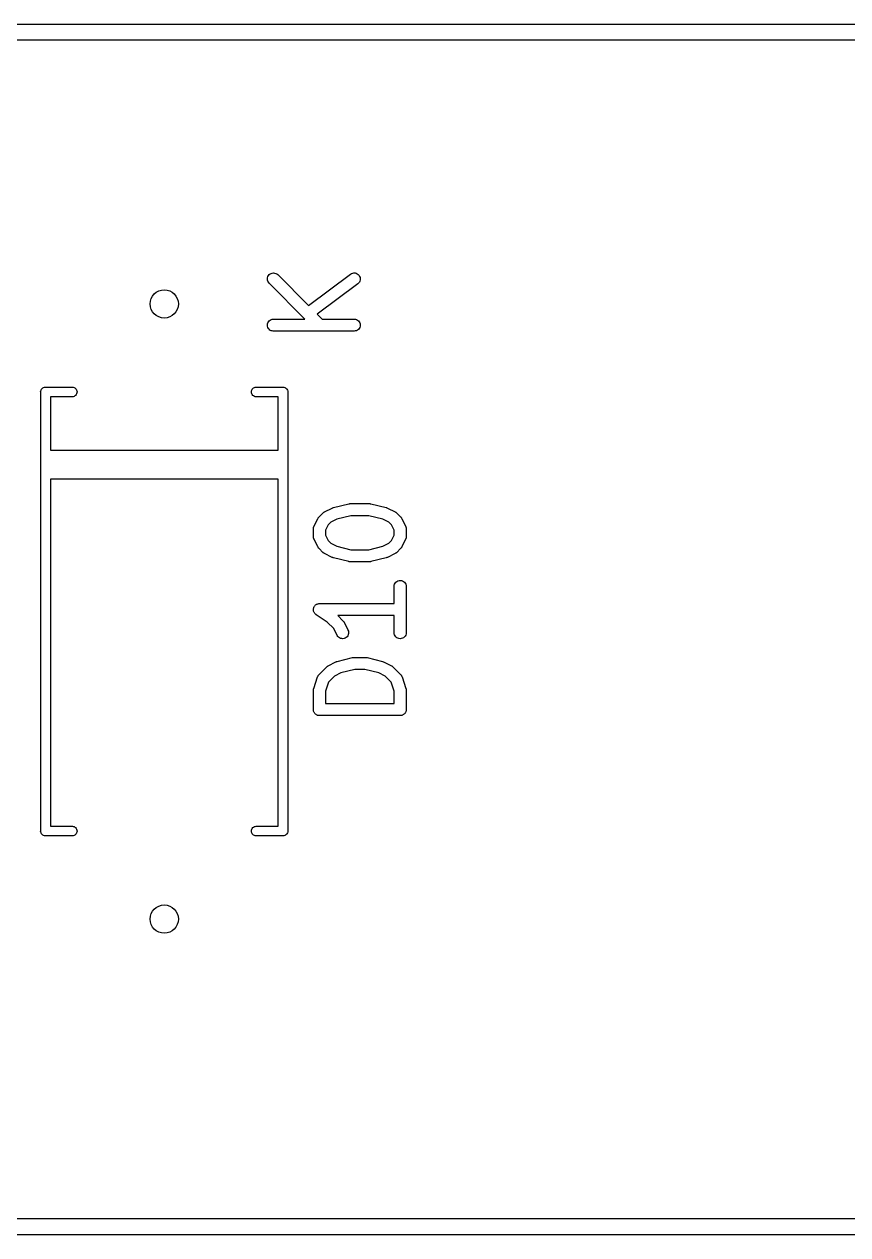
# Model space of a CAD drawing. Extents: x 17 to 176, y -177 to -9.
# Drawn here: x 61.26 to 71.46, y -176.63 to -161.63 of the extents above; entities that cross this region are included whole.
import ezdxf

# ---------------------------------------------------------------- set-up
doc = ezdxf.new("R2010")
doc.units = 0
doc.layers.add('BLACK', color=7, linetype='CONTINUOUS')

msp = doc.modelspace()

# ---------------------------------------------------------------- linework, layer by layer
at = {"layer": 'BLACK', "linetype": 'CONTINUOUS'}
for p, q in [((50.6066, -161.635), (142.182, -161.635)), ((142.187, -161.834), (50.5992, -161.834)), ((64.2694, -164.79), (64.271, -164.775)), ((64.2707, -164.804), (64.2694, -164.79)), ((64.271, -164.775), (64.2753, -164.761)), ((64.2753, -164.761), (64.2823, -164.748)), ((64.2823, -164.748), (64.2917, -164.737)), ((64.2917, -164.737), (64.3031, -164.728)), ((64.3031, -164.728), (64.316, -164.721)), ((64.316, -164.721), (64.3301, -164.717)), ((64.3301, -164.717), (64.3446, -164.715)), ((64.3446, -164.715), (64.3592, -164.717)), ((64.3592, -164.717), (64.3732, -164.721)), ((64.3732, -164.721), (64.3861, -164.728)), ((64.3861, -164.728), (64.3974, -164.737)), ((64.3974, -164.737), (64.78, -165.12)), ((64.78, -165.12), (65.2994, -164.73)), ((65.2994, -164.73), (65.3002, -164.73)), ((65.3002, -164.73), (65.3128, -164.722)), ((65.3128, -164.722), (65.3267, -164.718)), ((65.3267, -164.718), (65.3411, -164.716)), ((65.3411, -164.716), (65.3558, -164.716)), ((65.3558, -164.716), (65.3699, -164.72)), ((65.3699, -164.72), (65.3832, -164.726)), ((65.3832, -164.726), (65.3949, -164.735)), ((65.3949, -164.735), (65.4047, -164.746)), ((65.4047, -164.746), (65.4122, -164.758)), ((65.4122, -164.758), (65.4171, -164.772)), ((65.4171, -164.772), (65.4193, -164.787)), ((65.4193, -164.787), (65.4186, -164.801)), ((64.2747, -164.818), (64.2707, -164.804)), ((64.2815, -164.831), (64.2747, -164.818)), ((64.2906, -164.843), (64.2815, -164.831)), ((64.2913, -164.844), (64.2906, -164.843)), ((64.7347, -165.287), (64.2913, -164.844)), ((65.3894, -164.85), (64.8871, -165.227)), ((65.4002, -164.841), (65.3894, -164.85)), ((65.4088, -164.829), (65.4002, -164.841)), ((65.4151, -164.816), (65.4088, -164.829)), ((65.4186, -164.801), (65.4151, -164.816)), ((64.8871, -165.227), (64.9469, -165.287)), ((64.2694, -165.361), (64.2709, -165.347)), ((64.2707, -165.376), (64.2694, -165.361)), ((64.2748, -165.39), (64.2707, -165.376)), ((64.2709, -165.347), (64.2752, -165.333)), ((64.2816, -165.403), (64.2748, -165.39)), ((64.2752, -165.333), (64.2822, -165.32)), ((64.2822, -165.32), (64.2915, -165.309)), ((64.2915, -165.309), (64.3029, -165.299)), ((64.3029, -165.299), (64.3158, -165.293)), ((64.3158, -165.293), (64.3298, -165.288)), ((64.3298, -165.288), (64.3444, -165.287)), ((64.3444, -165.287), (64.7347, -165.287)), ((64.9469, -165.287), (65.3444, -165.287)), ((65.3444, -165.287), (65.3454, -165.287)), ((65.3454, -165.287), (65.36, -165.289)), ((65.36, -165.289), (65.3739, -165.293)), ((65.3739, -165.293), (65.3868, -165.3)), ((65.3868, -165.3), (65.398, -165.309)), ((65.398, -165.309), (65.4071, -165.321)), ((65.4135, -165.391), (65.4066, -165.404)), ((65.4071, -165.321), (65.4139, -165.334)), ((65.4178, -165.377), (65.4135, -165.391)), ((65.4139, -165.334), (65.4181, -165.348)), ((65.4194, -165.362), (65.4178, -165.377)), ((65.4181, -165.348), (65.4194, -165.362)), ((64.2908, -165.414), (64.2816, -165.403)), ((64.302, -165.424), (64.2908, -165.414)), ((64.3148, -165.431), (64.302, -165.424)), ((64.3288, -165.435), (64.3148, -165.431)), ((64.3433, -165.437), (64.3288, -165.435)), ((64.3444, -165.437), (64.3433, -165.437)), ((65.3444, -165.437), (64.3444, -165.437)), ((65.3589, -165.435), (65.3444, -165.437)), ((65.373, -165.431), (65.3589, -165.435)), ((65.3859, -165.424), (65.373, -165.431)), ((65.3972, -165.415), (65.3859, -165.424)), ((65.4066, -165.404), (65.3972, -165.415)), ((61.4794, -166.147), (61.4885, -166.14)), ((61.4885, -166.14), (61.4989, -166.134)), ((61.4989, -166.134), (61.5102, -166.131)), ((61.5102, -166.131), (61.5191, -166.13)), ((61.5191, -166.13), (61.522, -166.13)), ((61.522, -166.13), (61.5249, -166.13)), ((61.5249, -166.13), (61.8549, -166.13)), ((61.8549, -166.13), (61.8638, -166.131)), ((61.8638, -166.131), (61.8751, -166.134)), ((61.8751, -166.134), (61.8855, -166.14)), ((61.8855, -166.14), (61.8946, -166.147)), ((64.0894, -166.147), (64.0985, -166.14)), ((64.0985, -166.14), (64.1089, -166.134)), ((64.1089, -166.134), (64.1202, -166.131)), ((64.1202, -166.131), (64.1291, -166.13)), ((64.1291, -166.13), (64.4591, -166.13)), ((64.4591, -166.13), (64.462, -166.13)), ((64.462, -166.13), (64.4649, -166.13)), ((64.4649, -166.13), (64.4649, -166.13)), ((64.4649, -166.13), (64.4738, -166.131)), ((64.4738, -166.131), (64.4851, -166.134)), ((64.4851, -166.134), (64.4955, -166.14)), ((64.4955, -166.14), (64.5046, -166.147)), ((61.4617, -166.19), (61.4629, -166.178)), ((61.462, -166.193), (61.4617, -166.19)), ((61.462, -166.967), (61.462, -166.193)), ((61.4629, -166.178), (61.4663, -166.167)), ((61.4663, -166.167), (61.4719, -166.157)), ((61.4719, -166.157), (61.4794, -166.147)), ((61.8549, -166.25), (61.582, -166.25)), ((61.582, -166.25), (61.582, -166.91)), ((61.8638, -166.249), (61.8549, -166.25)), ((61.8751, -166.246), (61.8638, -166.249)), ((61.8855, -166.24), (61.8751, -166.246)), ((61.8946, -166.233), (61.8855, -166.24)), ((61.8946, -166.147), (61.9021, -166.157)), ((61.9021, -166.223), (61.8946, -166.233)), ((61.9021, -166.157), (61.9077, -166.167)), ((61.9077, -166.213), (61.9021, -166.223)), ((61.9077, -166.167), (61.9111, -166.178)), ((61.9111, -166.202), (61.9077, -166.213)), ((61.9111, -166.178), (61.9123, -166.19)), ((61.9123, -166.19), (61.9111, -166.202)), ((64.0717, -166.19), (64.0729, -166.178)), ((64.0729, -166.202), (64.0717, -166.19)), ((64.0729, -166.178), (64.0763, -166.167)), ((64.0763, -166.213), (64.0729, -166.202)), ((64.0763, -166.167), (64.0819, -166.157)), ((64.0819, -166.223), (64.0763, -166.213)), ((64.0819, -166.157), (64.0894, -166.147)), ((64.0894, -166.233), (64.0819, -166.223)), ((64.0985, -166.24), (64.0894, -166.233)), ((64.1089, -166.246), (64.0985, -166.24)), ((64.1202, -166.249), (64.1089, -166.246)), ((64.1291, -166.25), (64.1202, -166.249)), ((64.402, -166.25), (64.1291, -166.25)), ((64.402, -166.91), (64.402, -166.25)), ((64.5046, -166.147), (64.5121, -166.157)), ((64.5121, -166.157), (64.5177, -166.167)), ((64.5177, -166.167), (64.5211, -166.178)), ((64.5211, -166.178), (64.5223, -166.19)), ((64.5223, -166.19), (64.522, -166.193)), ((64.522, -166.193), (64.522, -166.967)), ((61.4617, -166.97), (61.462, -166.967)), ((61.462, -166.973), (61.4617, -166.97)), ((61.462, -167.087), (61.462, -166.973)), ((61.582, -166.91), (64.402, -166.91)), ((64.522, -166.967), (64.5223, -166.97)), ((64.5223, -166.97), (64.522, -166.973)), ((64.522, -166.973), (64.522, -167.087)), ((61.4617, -167.09), (61.462, -167.087)), ((61.462, -167.093), (61.4617, -167.09)), ((61.462, -167.207), (61.462, -167.093)), ((64.522, -167.087), (64.5223, -167.09)), ((64.5223, -167.09), (64.522, -167.093)), ((64.522, -167.093), (64.522, -167.207)), ((61.4617, -167.21), (61.462, -167.207)), ((61.462, -167.213), (61.4617, -167.21)), ((61.462, -171.627), (61.462, -167.213)), ((64.402, -167.27), (61.582, -167.27)), ((61.582, -167.27), (61.582, -171.57)), ((64.402, -171.57), (64.402, -167.27)), ((64.522, -167.207), (64.5223, -167.21)), ((64.5223, -167.21), (64.522, -167.213)), ((64.522, -167.213), (64.522, -171.627)), ((64.9761, -167.676), (65.0713, -167.629)), ((65.0713, -167.629), (65.0723, -167.628)), ((65.0723, -167.628), (65.0726, -167.628)), ((65.0726, -167.628), (65.0729, -167.628)), ((65.0729, -167.628), (65.0795, -167.626)), ((65.0795, -167.626), (65.086, -167.623)), ((65.086, -167.623), (65.0863, -167.623)), ((65.0863, -167.623), (65.0867, -167.623)), ((65.0867, -167.623), (65.2771, -167.575)), ((65.2771, -167.575), (65.2782, -167.575)), ((65.2782, -167.575), (65.2795, -167.575)), ((65.2795, -167.575), (65.2808, -167.575)), ((65.2808, -167.575), (65.2867, -167.574)), ((65.2867, -167.574), (65.2927, -167.573)), ((65.2927, -167.573), (65.294, -167.573)), ((65.294, -167.573), (65.2953, -167.573)), ((65.2953, -167.573), (65.5334, -167.573)), ((65.5334, -167.573), (65.5345, -167.573)), ((65.5345, -167.573), (65.5358, -167.573)), ((65.5358, -167.573), (65.5371, -167.573)), ((65.5371, -167.573), (65.5431, -167.574)), ((65.5431, -167.574), (65.549, -167.575)), ((65.549, -167.575), (65.5503, -167.575)), ((65.5503, -167.575), (65.5516, -167.575)), ((65.5516, -167.575), (65.7421, -167.623)), ((65.7421, -167.623), (65.7431, -167.623)), ((65.7431, -167.623), (65.7434, -167.623)), ((65.7434, -167.623), (65.7438, -167.623)), ((65.7438, -167.623), (65.7503, -167.626)), ((65.7503, -167.626), (65.7568, -167.628)), ((65.7568, -167.628), (65.7571, -167.629)), ((65.7571, -167.629), (65.7574, -167.629)), ((65.7574, -167.629), (65.8527, -167.676)), ((64.8473, -167.853), (64.8949, -167.757)), ((64.8949, -167.757), (64.8954, -167.756)), ((64.8954, -167.756), (64.8977, -167.753)), ((64.8977, -167.753), (64.8997, -167.749)), ((64.8997, -167.749), (64.9017, -167.747)), ((64.9017, -167.747), (64.9034, -167.744)), ((64.9034, -167.744), (64.9063, -167.741)), ((64.9063, -167.741), (64.909, -167.738)), ((64.909, -167.738), (64.9566, -167.69)), ((64.9566, -167.69), (64.9573, -167.69)), ((64.9573, -167.69), (64.9606, -167.687)), ((64.9606, -167.687), (64.9637, -167.684)), ((64.9637, -167.684), (64.9663, -167.682)), ((64.9663, -167.682), (64.9688, -167.68)), ((64.9688, -167.68), (64.9725, -167.678)), ((64.9725, -167.678), (64.9761, -167.676)), ((65.131, -167.766), (65.054, -167.805)), ((65.3046, -167.723), (65.131, -167.766)), ((65.5242, -167.723), (65.3046, -167.723)), ((65.6977, -167.766), (65.5242, -167.723)), ((65.7747, -167.805), (65.6977, -167.766)), ((65.8527, -167.676), (65.8536, -167.677)), ((65.8536, -167.677), (65.8572, -167.679)), ((65.8572, -167.679), (65.8609, -167.681)), ((65.8609, -167.681), (65.8633, -167.683)), ((65.8633, -167.683), (65.8659, -167.685)), ((65.8659, -167.685), (65.8689, -167.688)), ((65.8689, -167.688), (65.8722, -167.69)), ((65.8722, -167.69), (65.9198, -167.738)), ((65.9198, -167.738), (65.9205, -167.739)), ((65.9205, -167.739), (65.9232, -167.742)), ((65.9232, -167.742), (65.9261, -167.745)), ((65.9261, -167.745), (65.9277, -167.748)), ((65.9277, -167.748), (65.9297, -167.75)), ((65.9297, -167.75), (65.9316, -167.754)), ((65.9316, -167.754), (65.9338, -167.757)), ((65.9338, -167.757), (65.9815, -167.853)), ((64.8394, -167.885), (64.8396, -167.883)), ((64.8394, -167.886), (64.8394, -167.885)), ((64.8394, -167.981), (64.8394, -167.886)), ((64.8396, -167.881), (64.8404, -167.876)), ((64.8396, -167.883), (64.8396, -167.881)), ((64.8404, -167.876), (64.841, -167.871)), ((64.841, -167.871), (64.8417, -167.868)), ((64.8417, -167.868), (64.8421, -167.866)), ((64.8421, -167.866), (64.8439, -167.862)), ((64.8439, -167.862), (64.8454, -167.857)), ((64.8454, -167.857), (64.8465, -167.855)), ((64.8465, -167.855), (64.8473, -167.853)), ((65.0236, -167.835), (64.9894, -167.904)), ((64.9894, -167.904), (64.9894, -167.964)), ((65.054, -167.805), (65.0236, -167.835)), ((65.8051, -167.835), (65.7747, -167.805)), ((65.8394, -167.904), (65.8051, -167.835)), ((65.8394, -167.964), (65.8394, -167.904)), ((65.9815, -167.853), (65.9819, -167.854)), ((65.9819, -167.854), (65.9827, -167.856)), ((65.9827, -167.856), (65.9837, -167.858)), ((65.9837, -167.858), (65.9852, -167.863)), ((65.9852, -167.863), (65.987, -167.867)), ((65.987, -167.867), (65.9873, -167.87)), ((65.9873, -167.87), (65.988, -167.872)), ((65.988, -167.872), (65.9885, -167.877)), ((65.9885, -167.877), (65.9893, -167.882)), ((65.9893, -167.882), (65.9892, -167.884)), ((65.9892, -167.884), (65.9894, -167.886)), ((65.9894, -167.886), (65.9894, -167.981)), ((64.8396, -167.984), (64.8394, -167.981)), ((64.8395, -167.986), (64.8396, -167.984)), ((64.8403, -167.991), (64.8395, -167.986)), ((64.8408, -167.996), (64.8403, -167.991)), ((64.8414, -167.998), (64.8408, -167.996)), ((64.8418, -168), (64.8414, -167.998)), ((64.8436, -168.005), (64.8418, -168)), ((64.845, -168.01), (64.8436, -168.005)), ((64.8461, -168.012), (64.845, -168.01)), ((64.8468, -168.014), (64.8461, -168.012)), ((64.8473, -168.015), (64.8468, -168.014)), ((64.8949, -168.11), (64.8473, -168.015)), ((64.9894, -167.964), (65.0236, -168.032)), ((65.0236, -168.032), (65.054, -168.063)), ((65.054, -168.063), (65.131, -168.101)), ((65.6977, -168.101), (65.7747, -168.063)), ((65.7747, -168.063), (65.8051, -168.032)), ((65.8051, -168.032), (65.8394, -167.964)), ((65.9815, -168.015), (65.9338, -168.11)), ((65.9823, -168.013), (65.9815, -168.015)), ((65.9833, -168.011), (65.9823, -168.013)), ((65.9849, -168.006), (65.9833, -168.011)), ((65.9867, -168.001), (65.9849, -168.006)), ((65.9871, -167.999), (65.9867, -168.001)), ((65.9877, -167.997), (65.9871, -167.999)), ((65.9883, -167.992), (65.9877, -167.997)), ((65.9892, -167.987), (65.9883, -167.992)), ((65.9894, -167.982), (65.9891, -167.985)), ((65.9891, -167.985), (65.9892, -167.987)), ((65.9894, -167.981), (65.9894, -167.982)), ((64.8972, -168.114), (64.8949, -168.11)), ((64.8991, -168.118), (64.8972, -168.114)), ((64.901, -168.12), (64.8991, -168.118)), ((64.9027, -168.123), (64.901, -168.12)), ((64.9056, -168.126), (64.9027, -168.123)), ((64.9082, -168.129), (64.9056, -168.126)), ((64.909, -168.13), (64.9082, -168.129)), ((64.9566, -168.177), (64.909, -168.13)), ((64.9598, -168.18), (64.9566, -168.177)), ((64.9629, -168.183), (64.9598, -168.18)), ((64.9655, -168.185), (64.9629, -168.183)), ((64.9679, -168.187), (64.9655, -168.185)), ((64.9716, -168.189), (64.9679, -168.187)), ((64.9751, -168.191), (64.9716, -168.189)), ((64.9761, -168.191), (64.9751, -168.191)), ((65.0713, -168.239), (64.9761, -168.191)), ((65.0716, -168.239), (65.0713, -168.239)), ((65.0719, -168.239), (65.0716, -168.239)), ((65.0784, -168.242), (65.0719, -168.239)), ((65.085, -168.244), (65.0784, -168.242)), ((65.131, -168.101), (65.3046, -168.145)), ((65.3046, -168.145), (65.5242, -168.145)), ((65.5242, -168.145), (65.6977, -168.101)), ((65.7493, -168.242), (65.7428, -168.244)), ((65.7559, -168.24), (65.7493, -168.242)), ((65.7562, -168.24), (65.7559, -168.24)), ((65.7565, -168.239), (65.7562, -168.24)), ((65.7574, -168.239), (65.7565, -168.239)), ((65.8527, -168.191), (65.7574, -168.239)), ((65.8563, -168.189), (65.8527, -168.191)), ((65.86, -168.187), (65.8563, -168.189)), ((65.8624, -168.185), (65.86, -168.187)), ((65.8651, -168.184), (65.8624, -168.185)), ((65.8681, -168.181), (65.8651, -168.184)), ((65.8714, -168.178), (65.8681, -168.181)), ((65.8722, -168.177), (65.8714, -168.178)), ((65.9198, -168.13), (65.8722, -168.177)), ((65.9225, -168.126), (65.9198, -168.13)), ((65.9254, -168.123), (65.9225, -168.126)), ((65.9271, -168.121), (65.9254, -168.123)), ((65.9291, -168.118), (65.9271, -168.121)), ((65.9311, -168.115), (65.9291, -168.118)), ((65.9334, -168.111), (65.9311, -168.115)), ((65.9338, -168.11), (65.9334, -168.111)), ((65.0853, -168.244), (65.085, -168.244)), ((65.0857, -168.244), (65.0853, -168.244)), ((65.0867, -168.245), (65.0857, -168.244)), ((65.2771, -168.292), (65.0867, -168.245)), ((65.2785, -168.292), (65.2771, -168.292)), ((65.2797, -168.293), (65.2785, -168.292)), ((65.2857, -168.294), (65.2797, -168.293)), ((65.2916, -168.294), (65.2857, -168.294)), ((65.293, -168.294), (65.2916, -168.294)), ((65.2943, -168.295), (65.293, -168.294)), ((65.2953, -168.295), (65.2943, -168.295)), ((65.5334, -168.295), (65.2953, -168.295)), ((65.5348, -168.294), (65.5334, -168.295)), ((65.5361, -168.294), (65.5348, -168.294)), ((65.542, -168.294), (65.5361, -168.294)), ((65.548, -168.293), (65.542, -168.294)), ((65.5493, -168.293), (65.548, -168.293)), ((65.5506, -168.293), (65.5493, -168.293)), ((65.5516, -168.292), (65.5506, -168.293)), ((65.7421, -168.245), (65.5516, -168.292)), ((65.7424, -168.245), (65.7421, -168.245)), ((65.7428, -168.244), (65.7424, -168.245)), ((65.8619, -168.547), (65.8733, -168.538)), ((65.8733, -168.538), (65.8863, -168.531)), ((65.8863, -168.531), (65.9003, -168.527)), ((65.9003, -168.527), (65.9149, -168.525)), ((65.9149, -168.525), (65.9295, -168.527)), ((65.9295, -168.527), (65.9434, -168.531)), ((65.9434, -168.531), (65.9563, -168.538)), ((65.9563, -168.538), (65.9676, -168.548)), ((65.8394, -168.599), (65.841, -168.585)), ((65.8394, -168.6), (65.8394, -168.599)), ((65.8394, -168.811), (65.8394, -168.6)), ((65.841, -168.585), (65.8454, -168.571)), ((65.8454, -168.571), (65.8525, -168.558)), ((65.8525, -168.558), (65.8619, -168.547)), ((65.9676, -168.548), (65.9768, -168.559)), ((65.9768, -168.559), (65.9837, -168.572)), ((65.9837, -168.572), (65.988, -168.586)), ((65.988, -168.586), (65.9894, -168.6)), ((65.9894, -168.6), (65.9894, -169.172)), ((64.8523, -168.844), (64.8569, -168.839)), ((64.8569, -168.839), (64.8615, -168.833)), ((64.8615, -168.833), (64.8616, -168.833)), ((64.8616, -168.833), (64.8676, -168.828)), ((64.8616, -168.833), (64.8616, -168.833)), ((64.8676, -168.828), (64.8729, -168.824)), ((64.8729, -168.824), (64.8729, -168.824)), ((64.8729, -168.824), (64.873, -168.824)), ((64.873, -168.824), (64.8796, -168.82)), ((64.8796, -168.82), (64.8858, -168.817)), ((64.8858, -168.817), (64.8859, -168.817)), ((64.8859, -168.817), (64.8927, -168.815)), ((64.8859, -168.817), (64.8859, -168.817)), ((64.8927, -168.815), (64.8998, -168.813)), ((64.8998, -168.813), (64.8999, -168.813)), ((64.8999, -168.813), (64.9072, -168.812)), ((64.8999, -168.813), (64.8999, -168.813)), ((64.9072, -168.812), (64.9144, -168.811)), ((64.9144, -168.811), (65.8394, -168.811)), ((64.8394, -168.886), (64.8402, -168.878)), ((64.8401, -168.893), (64.8394, -168.886)), ((64.8394, -168.886), (64.8394, -168.886)), ((64.8394, -168.886), (64.8394, -168.886)), ((64.8407, -168.9), (64.8401, -168.893)), ((64.8402, -168.878), (64.8409, -168.871)), ((64.8427, -168.907), (64.8407, -168.9)), ((64.8407, -168.9), (64.8407, -168.9)), ((64.8407, -168.9), (64.8407, -168.9)), ((64.8409, -168.871), (64.8431, -168.864)), ((64.8409, -168.871), (64.8409, -168.871)), ((64.8409, -168.871), (64.8409, -168.871)), ((64.8448, -168.914), (64.8427, -168.907)), ((64.8431, -168.864), (64.8452, -168.857)), ((64.848, -168.92), (64.8448, -168.914)), ((64.8448, -168.914), (64.8448, -168.914)), ((64.8448, -168.914), (64.8448, -168.914)), ((64.8452, -168.857), (64.8453, -168.857)), ((64.8453, -168.857), (64.8488, -168.85)), ((64.8453, -168.857), (64.8453, -168.857)), ((64.8516, -168.927), (64.848, -168.92)), ((64.8488, -168.85), (64.8522, -168.844)), ((64.8562, -168.933), (64.8516, -168.927)), ((64.8516, -168.927), (64.8516, -168.927)), ((64.8516, -168.927), (64.8516, -168.927)), ((64.8522, -168.844), (64.8522, -168.844)), ((64.8522, -168.844), (64.8523, -168.844)), ((64.8607, -168.939), (64.8562, -168.933)), ((64.8608, -168.939), (64.8607, -168.939)), ((64.8665, -168.943), (64.8608, -168.939)), ((64.8608, -168.939), (64.8608, -168.939)), ((64.8719, -168.948), (64.8665, -168.943)), ((64.872, -168.948), (64.8719, -168.948)), ((64.8728, -168.949), (64.872, -168.948)), ((64.872, -168.948), (64.872, -168.948)), ((64.872, -168.948), (64.872, -168.948)), ((65.0095, -169.04), (64.8728, -168.949)), ((65.8394, -168.961), (65.1431, -168.961)), ((65.1431, -168.961), (65.2055, -169.024)), ((65.8394, -169.172), (65.8394, -168.961)), ((65.0908, -169.121), (65.0095, -169.04)), ((65.133, -169.205), (65.0908, -169.121)), ((65.2055, -169.024), (65.2062, -169.024)), ((65.2062, -169.024), (65.2089, -169.028)), ((65.2089, -169.028), (65.2118, -169.031)), ((65.2118, -169.031), (65.2134, -169.033)), ((65.2134, -169.033), (65.2154, -169.036)), ((65.2154, -169.036), (65.2173, -169.04)), ((65.2173, -169.04), (65.2196, -169.043)), ((65.2196, -169.043), (65.2672, -169.138)), ((65.2672, -169.138), (65.2676, -169.139)), ((65.2676, -169.139), (65.2727, -169.153)), ((65.1408, -169.218), (65.133, -169.205)), ((65.1509, -169.228), (65.1408, -169.218)), ((65.1628, -169.237), (65.1509, -169.228)), ((65.1761, -169.243), (65.1628, -169.237)), ((65.1904, -169.246), (65.1761, -169.243)), ((65.205, -169.247), (65.1904, -169.246)), ((65.2195, -169.244), (65.205, -169.247)), ((65.2332, -169.239), (65.2195, -169.244)), ((65.2456, -169.232), (65.2332, -169.239)), ((65.2563, -169.222), (65.2456, -169.232)), ((65.2649, -169.21), (65.2563, -169.222)), ((65.271, -169.196), (65.2649, -169.21)), ((65.2744, -169.182), (65.271, -169.196)), ((65.2727, -169.153), (65.275, -169.168)), ((65.275, -169.168), (65.2744, -169.182)), ((65.8408, -169.186), (65.8394, -169.172)), ((65.845, -169.2), (65.8408, -169.186)), ((65.8519, -169.213), (65.845, -169.2)), ((65.8612, -169.225), (65.8519, -169.213)), ((65.8724, -169.234), (65.8612, -169.225)), ((65.8853, -169.241), (65.8724, -169.234)), ((65.8993, -169.245), (65.8853, -169.241)), ((65.9139, -169.247), (65.8993, -169.245)), ((65.9284, -169.246), (65.9139, -169.247)), ((65.9425, -169.241), (65.9284, -169.246)), ((65.9554, -169.235), (65.9425, -169.241)), ((65.9669, -169.225), (65.9554, -169.235)), ((65.9763, -169.214), (65.9669, -169.225)), ((65.9833, -169.201), (65.9763, -169.214)), ((65.9877, -169.187), (65.9833, -169.201)), ((65.9894, -169.173), (65.9877, -169.187)), ((65.9894, -169.172), (65.9894, -169.173)), ((65.0049, -169.594), (65.0082, -169.592)), ((65.0082, -169.592), (65.0113, -169.589)), ((65.0113, -169.589), (65.014, -169.587)), ((65.014, -169.587), (65.0164, -169.585)), ((65.0164, -169.585), (65.0201, -169.583)), ((65.0201, -169.583), (65.0237, -169.581)), ((65.0237, -169.581), (65.1189, -169.533)), ((65.1189, -169.533), (65.1199, -169.533)), ((65.1199, -169.533), (65.1202, -169.533)), ((65.1202, -169.533), (65.1205, -169.533)), ((65.1205, -169.533), (65.1271, -169.53)), ((65.1271, -169.53), (65.1336, -169.528)), ((65.1336, -169.528), (65.134, -169.528)), ((65.134, -169.528), (65.1343, -169.528)), ((65.1343, -169.528), (65.3248, -169.48)), ((65.3248, -169.48), (65.3258, -169.48)), ((65.3258, -169.48), (65.3271, -169.48)), ((65.3271, -169.48), (65.3284, -169.479)), ((65.3284, -169.479), (65.3344, -169.479)), ((65.3344, -169.479), (65.3403, -169.478)), ((65.3403, -169.478), (65.3416, -169.478)), ((65.3416, -169.478), (65.343, -169.478)), ((65.343, -169.478), (65.4858, -169.478)), ((65.4858, -169.478), (65.4869, -169.478)), ((65.4869, -169.478), (65.4882, -169.478)), ((65.4882, -169.478), (65.4895, -169.478)), ((65.4895, -169.478), (65.4955, -169.479)), ((65.4955, -169.479), (65.5014, -169.479)), ((65.5014, -169.479), (65.5027, -169.48)), ((65.5027, -169.48), (65.504, -169.48)), ((65.504, -169.48), (65.6945, -169.528)), ((65.6945, -169.528), (65.6955, -169.528)), ((65.6955, -169.528), (65.6958, -169.528)), ((65.6958, -169.528), (65.6962, -169.528)), ((65.6962, -169.528), (65.7027, -169.531)), ((65.7027, -169.531), (65.7092, -169.533)), ((65.7092, -169.533), (65.7095, -169.533)), ((65.7095, -169.533), (65.7098, -169.533)), ((65.7098, -169.533), (65.8051, -169.581)), ((65.8051, -169.581), (65.806, -169.581)), ((65.806, -169.581), (65.8095, -169.584)), ((65.8095, -169.584), (65.8132, -169.586)), ((65.8132, -169.586), (65.8157, -169.588)), ((65.8157, -169.588), (65.8183, -169.589)), ((65.8183, -169.589), (65.8213, -169.592)), ((65.8213, -169.592), (65.8246, -169.595)), ((64.8432, -169.862), (64.8908, -169.72)), ((64.8908, -169.72), (64.8912, -169.719)), ((64.8912, -169.719), (64.8921, -169.717)), ((64.8921, -169.717), (64.8928, -169.715)), ((64.8928, -169.715), (64.8952, -169.71)), ((64.8952, -169.71), (64.8973, -169.705)), ((64.8973, -169.705), (64.8986, -169.704)), ((64.8986, -169.704), (64.8997, -169.702)), ((64.8997, -169.702), (64.9029, -169.698)), ((64.9029, -169.698), (64.9059, -169.694)), ((64.9059, -169.694), (64.9076, -169.692)), ((64.9076, -169.692), (64.909, -169.69)), ((64.909, -169.69), (65.0042, -169.595)), ((65.0042, -169.595), (65.0049, -169.594)), ((65.1017, -169.71), (65.0276, -169.784)), ((65.1787, -169.671), (65.1017, -169.71)), ((65.3522, -169.628), (65.1787, -169.671)), ((65.4766, -169.628), (65.3522, -169.628)), ((65.6501, -169.671), (65.4766, -169.628)), ((65.7271, -169.71), (65.6501, -169.671)), ((65.8012, -169.784), (65.7271, -169.71)), ((65.8246, -169.595), (65.9198, -169.69)), ((65.9198, -169.69), (65.9205, -169.691)), ((65.9205, -169.691), (65.9219, -169.693)), ((65.9219, -169.693), (65.9235, -169.694)), ((65.9235, -169.694), (65.9265, -169.698)), ((65.9265, -169.698), (65.9297, -169.702)), ((65.9297, -169.702), (65.9307, -169.704)), ((65.9307, -169.704), (65.932, -169.706)), ((65.932, -169.706), (65.934, -169.711)), ((65.934, -169.711), (65.9364, -169.715)), ((65.9364, -169.715), (65.937, -169.718)), ((65.937, -169.718), (65.9379, -169.72)), ((65.9379, -169.72), (65.9855, -169.862)), ((64.8394, -169.885), (64.8399, -169.881)), ((64.8394, -169.886), (64.8394, -169.885)), ((64.8394, -170.124), (64.8394, -169.886)), ((64.8399, -169.881), (64.84, -169.877)), ((64.84, -169.877), (64.8407, -169.874)), ((64.8407, -169.874), (64.841, -169.871)), ((64.841, -169.871), (64.8423, -169.867)), ((64.8423, -169.867), (64.8432, -169.862)), ((65.0276, -169.784), (64.9894, -169.898)), ((65.8394, -169.898), (65.8012, -169.784)), ((65.9855, -169.862), (65.9859, -169.863)), ((65.9859, -169.863), (65.9867, -169.868)), ((65.9867, -169.868), (65.988, -169.872)), ((65.988, -169.872), (65.9883, -169.875)), ((65.9883, -169.875), (65.9889, -169.878)), ((65.9889, -169.878), (65.989, -169.882)), ((65.989, -169.882), (65.9894, -169.886)), ((65.9894, -169.886), (65.9894, -170.124)), ((64.9894, -169.898), (64.9894, -170.049)), ((65.8394, -170.049), (65.8394, -169.898)), ((64.8401, -170.131), (64.8394, -170.124)), ((64.8407, -170.138), (64.8401, -170.131)), ((64.8408, -170.139), (64.8407, -170.138)), ((64.8428, -170.146), (64.8408, -170.139)), ((64.8408, -170.139), (64.8408, -170.139)), ((64.8448, -170.152), (64.8428, -170.146)), ((64.845, -170.153), (64.8448, -170.152)), ((64.8484, -170.159), (64.845, -170.153)), ((64.845, -170.153), (64.845, -170.153)), ((64.8516, -170.165), (64.8484, -170.159)), ((64.8518, -170.166), (64.8516, -170.165)), ((64.8519, -170.166), (64.8518, -170.166)), ((64.8564, -170.171), (64.8519, -170.166)), ((64.8608, -170.177), (64.8564, -170.171)), ((64.861, -170.177), (64.8608, -170.177)), ((64.8612, -170.177), (64.861, -170.177)), ((64.8666, -170.182), (64.8612, -170.177)), ((64.872, -170.186), (64.8666, -170.182)), ((64.8722, -170.186), (64.872, -170.186)), ((64.8724, -170.186), (64.8722, -170.186)), ((64.8786, -170.19), (64.8724, -170.186)), ((64.8848, -170.193), (64.8786, -170.19)), ((64.8851, -170.193), (64.8848, -170.193)), ((64.8853, -170.193), (64.8851, -170.193)), ((64.8921, -170.196), (64.8853, -170.193)), ((64.9894, -170.049), (65.8394, -170.049)), ((65.9492, -170.19), (65.943, -170.194)), ((65.9554, -170.187), (65.9492, -170.19)), ((65.9557, -170.187), (65.9554, -170.187)), ((65.9559, -170.187), (65.9557, -170.187)), ((65.9614, -170.182), (65.9559, -170.187)), ((65.9669, -170.178), (65.9614, -170.182)), ((65.967, -170.178), (65.9669, -170.178)), ((65.9672, -170.178), (65.967, -170.178)), ((65.9717, -170.172), (65.9672, -170.178)), ((65.9763, -170.167), (65.9717, -170.172)), ((65.9764, -170.166), (65.9763, -170.167)), ((65.9766, -170.166), (65.9764, -170.166)), ((65.9799, -170.16), (65.9766, -170.166)), ((65.9833, -170.154), (65.9799, -170.16)), ((65.9834, -170.154), (65.9833, -170.154)), ((65.9835, -170.153), (65.9834, -170.154)), ((65.9856, -170.147), (65.9835, -170.153)), ((65.9877, -170.14), (65.9856, -170.147)), ((65.9878, -170.14), (65.9877, -170.14)), ((65.9886, -170.132), (65.9878, -170.139)), ((65.9878, -170.139), (65.9878, -170.14)), ((65.9894, -170.125), (65.9886, -170.132)), ((65.9894, -170.124), (65.9894, -170.125)), ((65.9894, -170.125), (65.9894, -170.125)), ((65.9894, -170.125), (65.9894, -170.125)), ((65.9894, -170.125), (65.9894, -170.125)), ((64.8988, -170.198), (64.8921, -170.196)), ((64.899, -170.198), (64.8988, -170.198)), ((64.8993, -170.198), (64.899, -170.198)), ((64.9063, -170.198), (64.8993, -170.198)), ((64.9133, -170.199), (64.9063, -170.198)), ((64.9138, -170.199), (64.9133, -170.199)), ((64.9139, -170.199), (64.9138, -170.199)), ((64.9144, -170.199), (64.9139, -170.199)), ((64.9139, -170.199), (64.9139, -170.199)), ((65.9144, -170.199), (64.9144, -170.199)), ((65.9214, -170.199), (65.9144, -170.199)), ((65.9284, -170.198), (65.9214, -170.199)), ((65.9287, -170.198), (65.9284, -170.198)), ((65.9289, -170.198), (65.9287, -170.198)), ((65.9357, -170.196), (65.9289, -170.198)), ((65.9425, -170.194), (65.9357, -170.196)), ((65.9427, -170.194), (65.9425, -170.194)), ((65.943, -170.194), (65.9427, -170.194)), ((61.4617, -171.63), (61.462, -171.627)), ((61.4629, -171.642), (61.4617, -171.63)), ((61.4663, -171.653), (61.4629, -171.642)), ((61.4719, -171.663), (61.4663, -171.653)), ((61.4794, -171.673), (61.4719, -171.663)), ((61.4885, -171.68), (61.4794, -171.673)), ((61.4989, -171.686), (61.4885, -171.68)), ((61.5102, -171.689), (61.4989, -171.686)), ((61.5191, -171.69), (61.5102, -171.689)), ((61.522, -171.69), (61.5191, -171.69)), ((61.5191, -171.69), (61.5191, -171.69)), ((61.5249, -171.69), (61.522, -171.69)), ((61.8549, -171.69), (61.5249, -171.69)), ((61.582, -171.57), (61.8549, -171.57)), ((61.8549, -171.57), (61.8638, -171.571)), ((61.8638, -171.689), (61.8549, -171.69)), ((61.8638, -171.571), (61.8751, -171.574)), ((61.8751, -171.686), (61.8638, -171.689)), ((61.8751, -171.574), (61.8855, -171.58)), ((61.8855, -171.68), (61.8751, -171.686)), ((61.8855, -171.58), (61.8946, -171.587)), ((61.8946, -171.673), (61.8855, -171.68)), ((61.8946, -171.587), (61.9021, -171.597)), ((61.9021, -171.663), (61.8946, -171.673)), ((61.9021, -171.597), (61.9077, -171.607)), ((61.9077, -171.653), (61.9021, -171.663)), ((61.9077, -171.607), (61.9111, -171.618)), ((61.9111, -171.642), (61.9077, -171.653)), ((61.9111, -171.618), (61.9123, -171.63)), ((61.9123, -171.63), (61.9111, -171.642)), ((64.0717, -171.63), (64.0729, -171.618)), ((64.0729, -171.642), (64.0717, -171.63)), ((64.0729, -171.618), (64.0763, -171.607)), ((64.0763, -171.653), (64.0729, -171.642)), ((64.0763, -171.607), (64.0819, -171.597)), ((64.0819, -171.663), (64.0763, -171.653)), ((64.0819, -171.597), (64.0894, -171.587)), ((64.0894, -171.673), (64.0819, -171.663)), ((64.0894, -171.587), (64.0985, -171.58)), ((64.0985, -171.68), (64.0894, -171.673)), ((64.0985, -171.58), (64.1089, -171.574)), ((64.1089, -171.686), (64.0985, -171.68)), ((64.1089, -171.574), (64.1202, -171.571)), ((64.1202, -171.689), (64.1089, -171.686)), ((64.1202, -171.571), (64.1291, -171.57)), ((64.1291, -171.69), (64.1202, -171.689)), ((64.1291, -171.57), (64.402, -171.57)), ((64.4591, -171.69), (64.1291, -171.69)), ((64.462, -171.69), (64.4591, -171.69)), ((64.4738, -171.689), (64.462, -171.69)), ((64.4851, -171.686), (64.4738, -171.689)), ((64.4955, -171.68), (64.4851, -171.686)), ((64.5046, -171.673), (64.4955, -171.68)), ((64.5121, -171.663), (64.5046, -171.673)), ((64.5177, -171.653), (64.5121, -171.663)), ((64.5211, -171.642), (64.5177, -171.653)), ((64.522, -171.633), (64.5211, -171.642)), ((64.522, -171.627), (64.5223, -171.63)), ((64.5223, -171.63), (64.522, -171.633)), ((17.8166, -176.43), (174.972, -176.43)), ((174.979, -176.63), (17.8068, -176.63))]:
    msp.add_line(p, q, dxfattribs=at)
at = {"layer": 'BLACK'}
for centre in [(62.992, -165.1), (62.992, -165.1), (62.992, -172.72), (62.992, -172.72)]:
    msp.add_circle(centre, 0.175, dxfattribs=at)

doc.saveas('drawing.dxf')
